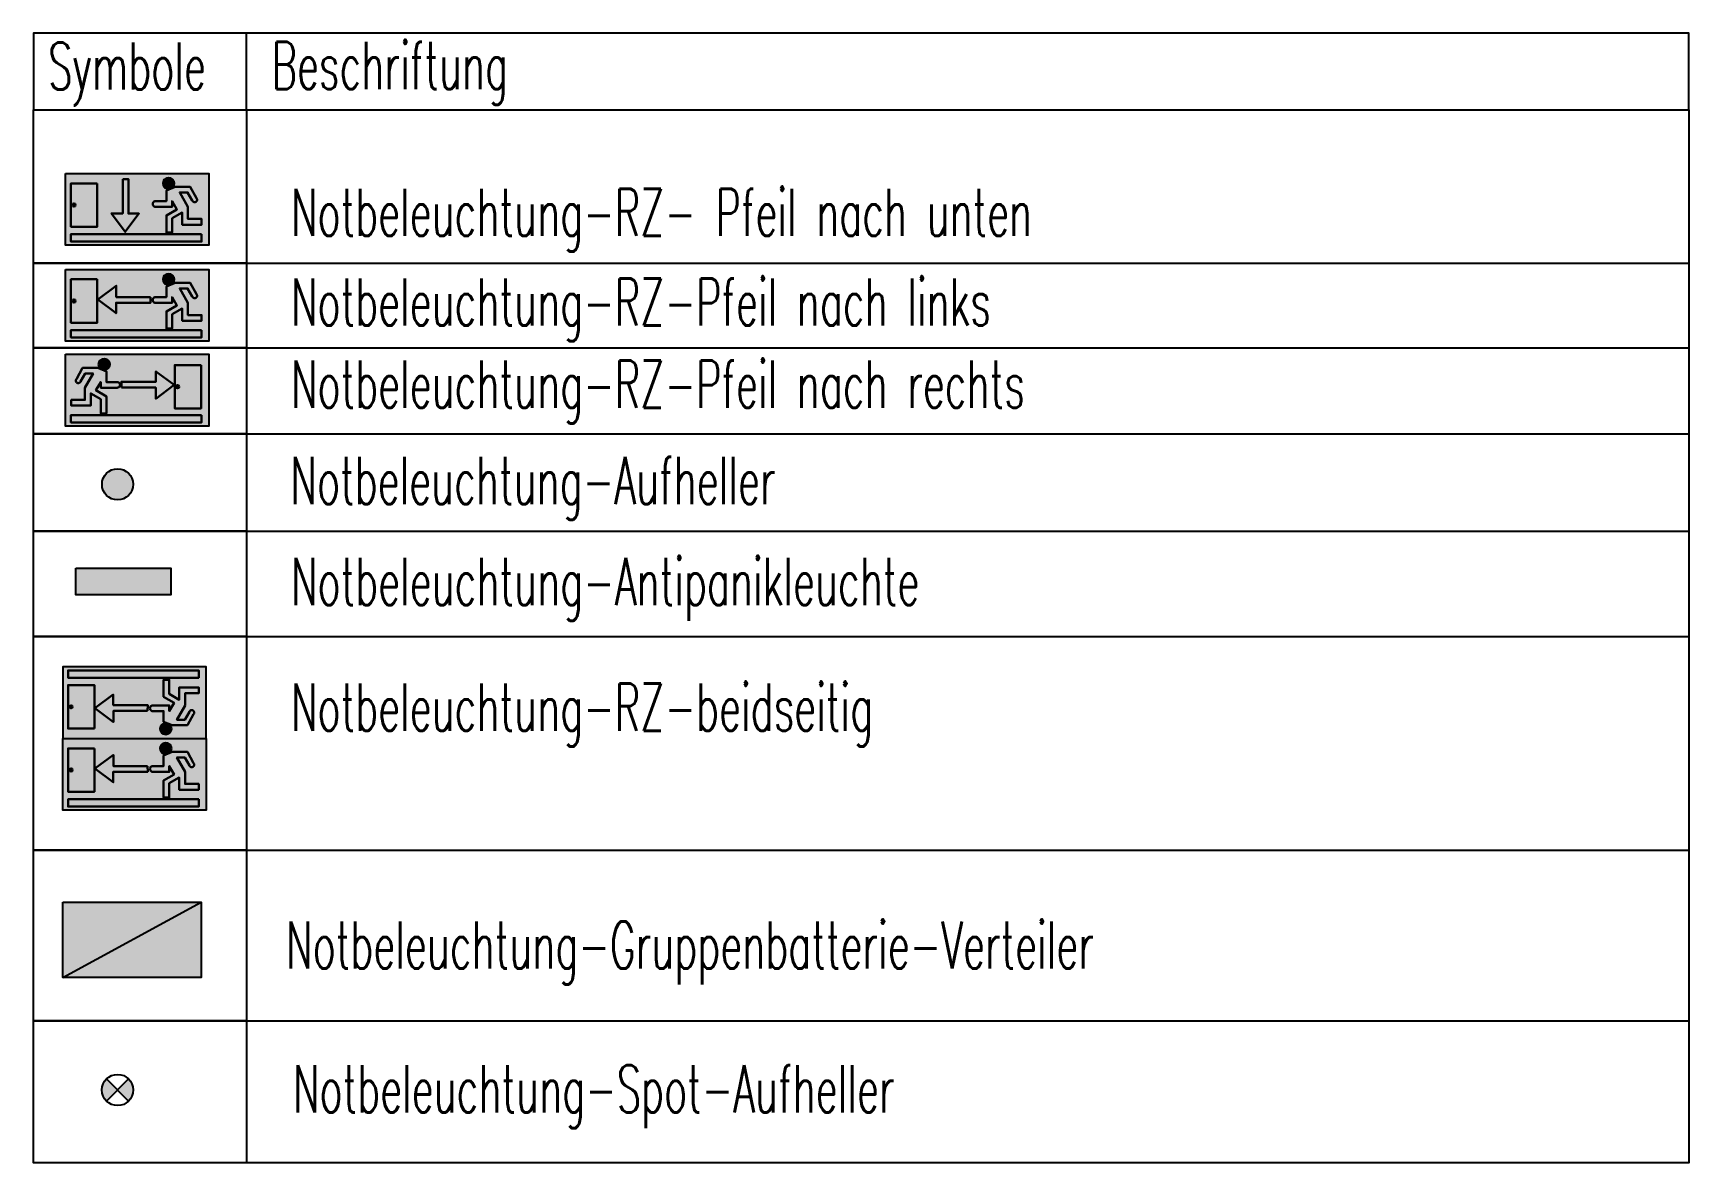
# Model space of a CAD drawing. Header units: millimetres. Extents: x 2483 to 2687, y 1535 to 1674.
import ezdxf
from ezdxf.enums import TextEntityAlignment as Align

# ---------------------------------------------------------------- set-up
doc = ezdxf.new("R2010")
doc.units = ezdxf.units.MM
doc.layers.add('E_Muster', color=18, linetype='Continuous', true_color=0x080808)
doc.styles.add('ET_LEGENDE - Wohnung$0$ROMANS', font='romans.shx', dxfattribs={"width": 0.6})

# ---------------------------------------------------------------- blocks, each defined once
blk = doc.blocks.new('9809550')
at = {"color": 18, "lineweight": 30, "true_color": 0x000000}
for points in [[(423921.7, 99168.8), (423956.8, 99168.8), (423956.8, 99202.9), (423984.5, 99214.5), (424033.7, 99214.5), (424053.8, 99178.3)], [(424040.2, 99170.9), (424025.2, 99196.7), (423999.7, 99196.8), (424026.2, 99150.3), (424026.2, 99110.9), (424070.2, 99110.9), (424070.2, 99092.3), (424007.5, 99092.3), (424007.5, 99131.7), (423975, 99113.1), (423975, 99067), (423956.5, 99067), (423956.5, 99122.4), (423990.5, 99141.9), (423975.1, 99168.8), (423975.1, 99150.2), (423921.7, 99150.3)]]:
    blk.add_lwpolyline(points, dxfattribs=at)
blk.add_circle((423963.6, 99225.9), 18.1, dxfattribs=at)
for centre, radius, start, end in [((423921.7, 99159.5), 9.27, 89.9849, 270.0151), ((424047.8, 99173.1), 7.96, 195.7299, 41.4005)]:
    blk.add_arc(centre, radius, start, end, dxfattribs=at)
blk = doc.blocks.new('RIVO_ARR_down')
at = {"true_color": 0x56c81e}
h = blk.add_hatch(color=72, dxfattribs=at)
h.dxf.hatch_style = 1
h.paths.add_polyline_path([(2487.16, 1656.78), (2487.16, 1647.95), (2504.83, 1647.95), (2504.83, 1656.78)])
h.paths.add_polyline_path([(2496.19, 1651.84), (2494.51, 1649.58), (2492.81, 1651.85), (2494.2, 1651.85), (2494.2, 1656.07), (2494.9, 1656.08), (2494.9, 1651.84)], flags=16)
h.paths.add_polyline_path([(2498.26, 1653.37), (2499.6, 1653.37), (2499.6, 1654.67), (2500.12, 1654.91, -0.535619), (2499.17, 1655.55, -1), (2500.55, 1655.55, -0.302406), (2500.12, 1654.91), (2500.66, 1655.11), (2502.53, 1655.11), (2503.29, 1653.73, -1.25347), (2502.78, 1653.45), (2502.2, 1654.43), (2501.24, 1654.44), (2502.24, 1652.67), (2502.24, 1651.16), (2503.92, 1651.16), (2503.92, 1650.46), (2501.53, 1650.46), (2501.53, 1651.96), (2500.29, 1651.25), (2500.29, 1649.49), (2499.59, 1649.49), (2499.59, 1651.6), (2500.88, 1652.34), (2500.3, 1653.37), (2500.3, 1652.66), (2498.26, 1652.67, -1)], flags=16)
h.paths.add_polyline_path([(2503.92, 1649.3), (2503.92, 1648.39), (2487.82, 1648.39), (2487.82, 1649.3)], flags=16)
h.paths.add_polyline_path([(2491.07, 1650.21), (2487.82, 1650.21), (2487.82, 1655.56), (2491.07, 1655.56)], flags=16)
h.paths.add_polyline_path([(2488, 1652.89, -1), (2488.38, 1652.89, -1)], flags=0)
at = {"true_color": 0xffffff}
h = blk.add_hatch(color=7, dxfattribs=at)
h.dxf.hatch_style = 1
h.paths.add_polyline_path([(2487.82, 1655.56), (2487.82, 1650.21), (2491.07, 1650.21), (2491.07, 1655.56)])
h.paths.add_polyline_path([(2488.38, 1652.89, -1), (2488, 1652.89, -1)], flags=16)
h = blk.add_hatch(color=7, dxfattribs=at)
h.dxf.hatch_style = 1
h.paths.add_polyline_path([(2494.9, 1651.84), (2494.9, 1656.08), (2494.2, 1656.07), (2494.2, 1651.85), (2492.81, 1651.85), (2494.51, 1649.58), (2496.19, 1651.84)])
h = blk.add_hatch(color=7, dxfattribs=at)
h.dxf.hatch_style = 1
h.paths.add_polyline_path([(2499.6, 1653.37), (2498.26, 1653.37, 1), (2498.26, 1652.67), (2500.3, 1652.66), (2500.3, 1653.37), (2500.88, 1652.34), (2499.59, 1651.6), (2499.59, 1649.49), (2500.29, 1649.49), (2500.29, 1651.25), (2501.53, 1651.96), (2501.53, 1650.46), (2503.92, 1650.46), (2503.92, 1651.16), (2502.24, 1651.16), (2502.24, 1652.67), (2501.24, 1654.44), (2502.2, 1654.43), (2502.78, 1653.45, 1.25347), (2503.29, 1653.73), (2502.53, 1655.11), (2500.66, 1655.11), (2499.6, 1654.67)])
h = blk.add_hatch(color=7, dxfattribs=at)
h.dxf.hatch_style = 1
h.paths.add_polyline_path([(2499.17, 1655.55, 1), (2500.55, 1655.55, 1)])
h = blk.add_hatch(color=7, dxfattribs=at)
h.dxf.hatch_style = 1
h.paths.add_polyline_path([(2488, 1652.89, 1), (2488.38, 1652.89, 1)])
h = blk.add_hatch(color=7, dxfattribs=at)
h.dxf.hatch_style = 1
h.paths.add_polyline_path([(2487.82, 1649.3), (2487.82, 1648.39), (2503.92, 1648.39), (2503.92, 1649.3)])
blk.add_lwpolyline([(2487.16, 1656.78), (2504.83, 1656.78), (2504.83, 1647.95), (2487.16, 1647.95)], close=True)
at = {"color": 18, "lineweight": 30, "true_color": 0x000000}
for points in [[(2491.07, 1655.56), (2487.82, 1655.56), (2487.82, 1650.21), (2491.07, 1650.21)], [(2503.92, 1649.3), (2487.82, 1649.3), (2487.82, 1648.39), (2503.92, 1648.39)]]:
    blk.add_lwpolyline(points, close=True, dxfattribs=at)
blk.add_lwpolyline([(2494.2, 1656.07), (2494.2, 1651.85), (2492.81, 1651.85), (2494.51, 1649.58), (2496.19, 1651.84), (2494.9, 1651.84), (2494.9, 1656.08), (2494.2, 1656.07)], dxfattribs=at)
blk.add_circle((2488.19, 1652.89), 0.19, dxfattribs=at)
at = {"xscale": 0.0381026673526157, "yscale": 0.0381026673526157, "zscale": 0.0381026673526157}
blk.add_blockref('9809550', (-13654.29, -2125.22), dxfattribs=at)
blk = doc.blocks.new('RIVO_ARR_left')
at = {"true_color": 0x56c81e}
h = blk.add_hatch(color=72, dxfattribs=at)
h.dxf.hatch_style = 1
h.paths.add_polyline_path([(2487.16, 1644.96), (2487.16, 1636.12), (2504.83, 1636.12), (2504.83, 1644.96)])
h.paths.add_polyline_path([(2497.62, 1641.55), (2497.63, 1640.85), (2493.39, 1640.85), (2493.39, 1639.56), (2491.13, 1641.24), (2493.4, 1642.94), (2493.4, 1641.55)], flags=16)
h.paths.add_polyline_path([(2498.26, 1641.55), (2499.6, 1641.55), (2499.6, 1642.85), (2500.12, 1643.09, -0.535619), (2499.17, 1643.72, -1), (2500.55, 1643.72, -0.302406), (2500.12, 1643.09), (2500.66, 1643.29), (2502.53, 1643.29), (2503.29, 1641.91, -1.25347), (2502.78, 1641.63), (2502.2, 1642.61), (2501.24, 1642.61), (2502.24, 1640.84), (2502.24, 1639.34), (2503.92, 1639.34), (2503.92, 1638.63), (2501.53, 1638.63), (2501.53, 1640.13), (2500.29, 1639.43), (2500.29, 1637.67), (2499.59, 1637.67), (2499.59, 1639.78), (2500.88, 1640.52), (2500.3, 1641.55), (2500.3, 1640.84), (2498.26, 1640.84, -1)], flags=16)
h.paths.add_polyline_path([(2491.07, 1638.39), (2487.82, 1638.39), (2487.82, 1643.74), (2491.07, 1643.74)], flags=16)
h.paths.add_polyline_path([(2503.92, 1637.48), (2503.92, 1636.57), (2487.82, 1636.57), (2487.82, 1637.48)], flags=16)
h.paths.add_polyline_path([(2488.38, 1641.07, -1), (2488, 1641.07, -1)], flags=0)
at = {"true_color": 0xffffff}
h = blk.add_hatch(color=7, dxfattribs=at)
h.dxf.hatch_style = 1
h.paths.add_polyline_path([(2500.55, 1643.72, 1), (2499.17, 1643.72, 1)])
h = blk.add_hatch(color=7, dxfattribs=at)
h.dxf.hatch_style = 1
h.paths.add_polyline_path([(2487.82, 1638.39), (2491.07, 1638.39), (2491.07, 1643.74), (2487.82, 1643.74)])
h.paths.add_polyline_path([(2488.38, 1641.07, -1), (2488, 1641.07, -1)], flags=16)
h = blk.add_hatch(color=7, dxfattribs=at)
h.dxf.hatch_style = 1
h.paths.add_polyline_path([(2493.39, 1639.56), (2493.39, 1640.85), (2497.63, 1640.85), (2497.62, 1641.55), (2493.4, 1641.55), (2493.4, 1642.94), (2491.13, 1641.24)])
h = blk.add_hatch(color=7, dxfattribs=at)
h.dxf.hatch_style = 1
h.paths.add_polyline_path([(2500.88, 1640.52), (2499.59, 1639.78), (2499.59, 1637.67), (2500.29, 1637.67), (2500.29, 1639.43), (2501.53, 1640.13), (2501.53, 1638.63), (2503.92, 1638.63), (2503.92, 1639.34), (2502.24, 1639.34), (2502.24, 1640.84), (2501.24, 1642.61), (2502.2, 1642.61), (2502.78, 1641.63, 1.25347), (2503.29, 1641.91), (2502.53, 1643.29), (2500.66, 1643.29), (2499.6, 1642.85), (2499.6, 1641.55), (2498.26, 1641.55, 1), (2498.26, 1640.84), (2500.3, 1640.84), (2500.3, 1641.55)])
h = blk.add_hatch(color=7, dxfattribs=at)
h.dxf.hatch_style = 1
h.paths.add_polyline_path([(2488.38, 1641.07, 1), (2488, 1641.07, 1)])
h = blk.add_hatch(color=7, dxfattribs=at)
h.dxf.hatch_style = 1
h.paths.add_polyline_path([(2487.82, 1637.48), (2487.82, 1636.57), (2503.92, 1636.57), (2503.92, 1637.48)])
blk.add_lwpolyline([(2487.16, 1644.96), (2504.83, 1644.96), (2504.83, 1636.12), (2487.16, 1636.12)], close=True)
at = {"color": 18, "lineweight": 30, "true_color": 0x000000}
for points in [[(2491.07, 1643.74), (2487.82, 1643.74), (2487.82, 1638.39), (2491.07, 1638.39)], [(2503.92, 1637.48), (2487.82, 1637.48), (2487.82, 1636.57), (2503.92, 1636.57)]]:
    blk.add_lwpolyline(points, close=True, dxfattribs=at)
blk.add_lwpolyline([(2497.62, 1641.55), (2493.4, 1641.55), (2493.4, 1642.94), (2491.13, 1641.24), (2493.39, 1639.56), (2493.39, 1640.85), (2497.63, 1640.85), (2497.62, 1641.55)], dxfattribs=at)
blk.add_circle((2488.19, 1641.07), 0.19, dxfattribs=at)
at = {"xscale": 0.0381026673526157, "yscale": 0.0381026673526157, "zscale": 0.0381026673526157}
blk.add_blockref('9809550', (-13654.29, -2137.05), dxfattribs=at)
blk = doc.blocks.new('RIVO_ARR_right')
at = {"true_color": 0x56c81e}
h = blk.add_hatch(color=72, dxfattribs=at)
h.dxf.hatch_style = 1
h.paths.add_polyline_path([(2487.16, 1634.5), (2487.16, 1625.66), (2504.83, 1625.66), (2504.83, 1634.5)])
h.paths.add_polyline_path([(2492.61, 1633.26, -0.535619), (2491.66, 1632.63), (2492.18, 1632.39), (2492.18, 1631.09), (2493.52, 1631.09, -0.998804), (2493.52, 1630.38), (2491.49, 1630.38), (2491.49, 1631.09), (2490.9, 1630.06), (2492.19, 1629.32), (2492.19, 1627.21), (2491.49, 1627.21), (2491.49, 1628.96), (2490.25, 1629.67), (2490.25, 1628.17), (2487.86, 1628.17), (2487.86, 1628.88), (2489.54, 1628.88), (2489.54, 1630.38), (2490.55, 1632.15), (2489.58, 1632.15), (2489.01, 1631.17, -1.25347), (2488.49, 1631.45), (2489.25, 1632.83), (2491.13, 1632.83), (2491.66, 1632.63, -0.302406), (2491.24, 1633.26, -1)], flags=16)
h.paths.add_polyline_path([(2498.29, 1631.11), (2498.29, 1632.4), (2500.54, 1630.72), (2498.27, 1629.02), (2498.27, 1630.4), (2494.05, 1630.4), (2494.05, 1631.11)], flags=16)
h.paths.add_polyline_path([(2500.61, 1633.18), (2503.85, 1633.18), (2503.85, 1627.83), (2500.61, 1627.83)], flags=16)
h.paths.add_polyline_path([(2503.92, 1627.01), (2503.92, 1626.11), (2487.82, 1626.11), (2487.82, 1627.01)], flags=16)
h.paths.add_polyline_path([(2501.16, 1630.51, -1), (2500.78, 1630.51, -1)], flags=0)
at = {"true_color": 0xffffff}
h = blk.add_hatch(color=7, dxfattribs=at)
h.dxf.hatch_style = 1
h.paths.add_polyline_path([(2492.18, 1632.39), (2491.13, 1632.83), (2489.25, 1632.83), (2488.49, 1631.45, 1.25347), (2489.01, 1631.17), (2489.58, 1632.15), (2490.55, 1632.15), (2489.54, 1630.38), (2489.54, 1628.88), (2487.86, 1628.88), (2487.86, 1628.17), (2490.25, 1628.17), (2490.25, 1629.67), (2491.49, 1628.96), (2491.49, 1627.21), (2492.19, 1627.21), (2492.19, 1629.32), (2490.9, 1630.06), (2491.49, 1631.09), (2491.49, 1630.38), (2493.52, 1630.38, 0.998804), (2493.52, 1631.09), (2492.18, 1631.09)])
h = blk.add_hatch(color=7, dxfattribs=at)
h.dxf.hatch_style = 1
h.paths.add_polyline_path([(2491.24, 1633.26, 1), (2492.61, 1633.26, 1)])
h = blk.add_hatch(color=7, dxfattribs=at)
h.dxf.hatch_style = 1
h.paths.add_polyline_path([(2498.29, 1631.11), (2494.05, 1631.11), (2494.05, 1630.4), (2498.27, 1630.4), (2498.27, 1629.02), (2500.54, 1630.72), (2498.29, 1632.4)])
h = blk.add_hatch(color=7, dxfattribs=at)
h.dxf.hatch_style = 1
h.paths.add_polyline_path([(2500.61, 1627.83), (2503.85, 1627.83), (2503.85, 1633.18), (2500.61, 1633.18)])
h.paths.add_polyline_path([(2501.16, 1630.51, -1), (2500.78, 1630.51, -1)], flags=16)
h = blk.add_hatch(color=7, dxfattribs=at)
h.dxf.hatch_style = 1
h.paths.add_polyline_path([(2500.78, 1630.51, 1), (2501.16, 1630.51, 1)])
h = blk.add_hatch(color=7, dxfattribs=at)
h.dxf.hatch_style = 1
h.paths.add_polyline_path([(2487.82, 1627.01), (2487.82, 1626.11), (2503.92, 1626.11), (2503.92, 1627.01)])
blk.add_lwpolyline([(2487.16, 1634.5), (2504.83, 1634.5), (2504.83, 1625.66), (2487.16, 1625.66)], close=True)
at = {"color": 18, "lineweight": 30, "true_color": 0x000000}
blk.add_lwpolyline([(2494.05, 1630.4), (2498.27, 1630.4), (2498.27, 1629.02), (2500.54, 1630.72), (2498.29, 1632.4), (2498.29, 1631.11), (2494.05, 1631.11), (2494.05, 1630.4)], dxfattribs=at)
for points in [[(2503.85, 1633.18), (2500.61, 1633.18), (2500.61, 1627.83), (2503.85, 1627.83)], [(2503.92, 1627.01), (2487.82, 1627.01), (2487.82, 1626.11), (2503.92, 1626.11)]]:
    blk.add_lwpolyline(points, close=True, dxfattribs=at)
blk.add_circle((2500.97, 1630.51), 0.19, dxfattribs=at)
at = {"xscale": -0.0381026673526157, "yscale": 0.0381026673526157, "zscale": 0.0381026673526157, "rotation": 359.9999999997448}
blk.add_blockref('9809550', (18646.07, -2147.51), dxfattribs=at)
blk = doc.blocks.new('RIVO_Antipanik')
h = blk.add_hatch(color=256)
h.set_gradient(color1=(86, 200, 30), name='CYLINDER')
h.paths.add_polyline_path([(2488.42, 1608.17), (2488.42, 1604.87), (2500.15, 1604.87), (2500.15, 1608.17)])
at = {"color": 3}
blk.add_lwpolyline([(2488.42, 1608.17), (2500.15, 1608.17), (2500.15, 1604.87), (2488.42, 1604.87)], close=True, dxfattribs=at)
blk = doc.blocks.new('RIVO_Aufheller')
h = blk.add_hatch(color=256)
h.set_gradient(color1=(86, 200, 30), name='CYLINDER')
h.paths.add_polyline_path([(2495.49, 1618.48, 1), (2491.65, 1618.48, 1)])
at = {"color": 3}
blk.add_circle((2493.57, 1618.48), 1.92, dxfattribs=at)
blk = doc.blocks.new('RIVO_ARR_bothsided')
at = {"true_color": 0x56c81e}
h = blk.add_hatch(color=72, dxfattribs=at)
h.paths.add_polyline_path([(2486.81, 1596), (2486.81, 1587.17), (2504.48, 1587.17), (2504.48, 1596)])
h.paths.add_polyline_path([(2487.47, 1594.65), (2487.47, 1595.56), (2503.57, 1595.56), (2503.57, 1594.65)], flags=16)
h.paths.add_polyline_path([(2493.04, 1592.57), (2493.04, 1591.28), (2497.28, 1591.28), (2497.27, 1590.57), (2493.05, 1590.57), (2493.05, 1589.19), (2490.78, 1590.89)], flags=16)
h.paths.add_polyline_path([(2490.72, 1588.39), (2487.47, 1588.39), (2487.47, 1593.74), (2490.72, 1593.74)], flags=16)
h.paths.add_polyline_path([(2488.03, 1591.06, -1), (2487.65, 1591.06, -1)], flags=0)
h.paths.add_polyline_path([(2497.91, 1591.24), (2499.95, 1591.25), (2499.95, 1590.54), (2500.53, 1591.57), (2499.24, 1592.31), (2499.24, 1594.42), (2499.94, 1594.42), (2499.94, 1592.66), (2501.18, 1591.95), (2501.18, 1593.45), (2503.57, 1593.45), (2503.57, 1592.75), (2501.89, 1592.75), (2501.89, 1591.24), (2500.88, 1589.47), (2501.85, 1589.48), (2502.43, 1590.46, -1.25347), (2502.94, 1590.18), (2502.18, 1588.8), (2500.3, 1588.8), (2499.77, 1589, -0.302406), (2500.2, 1588.36, -1), (2498.82, 1588.36, -0.535619), (2499.77, 1589), (2499.25, 1589.24), (2499.25, 1590.54), (2497.91, 1590.54, -0.998804)], flags=16)
at = {"true_color": 0xffffff}
for points in [[(2503.57, 1594.65), (2503.57, 1595.56), (2487.47, 1595.56), (2487.47, 1594.65)], [(2499.95, 1590.54), (2499.95, 1591.25), (2497.91, 1591.24, 0.998804), (2497.91, 1590.54), (2499.25, 1590.54), (2499.25, 1589.24), (2500.3, 1588.8), (2502.18, 1588.8), (2502.94, 1590.18, 1.25347), (2502.43, 1590.46), (2501.85, 1589.48), (2500.88, 1589.47), (2501.89, 1591.24), (2501.89, 1592.75), (2503.57, 1592.75), (2503.57, 1593.45), (2501.18, 1593.45), (2501.18, 1591.95), (2499.94, 1592.66), (2499.94, 1594.42), (2499.24, 1594.42), (2499.24, 1592.31), (2500.53, 1591.57)], [(2493.04, 1591.28), (2493.04, 1592.57), (2490.78, 1590.89), (2493.05, 1589.19), (2493.05, 1590.57), (2497.27, 1590.57), (2497.28, 1591.28)], [(2487.65, 1591.06, 1), (2488.03, 1591.06, 1)], [(2498.82, 1588.36, 1), (2500.2, 1588.36, 1)], [(2500.88, 1584.83), (2501.85, 1584.82), (2502.43, 1583.84, 1.25347), (2502.94, 1584.13), (2502.18, 1585.5), (2500.3, 1585.5), (2499.25, 1585.06), (2499.25, 1583.76), (2497.91, 1583.76, 1), (2497.91, 1583.06), (2499.95, 1583.05), (2499.95, 1583.76), (2500.53, 1582.74), (2499.24, 1582), (2499.24, 1579.88), (2499.94, 1579.88), (2499.94, 1581.64), (2501.18, 1582.35), (2501.18, 1580.85), (2503.57, 1580.85), (2503.57, 1581.56), (2501.89, 1581.56), (2501.89, 1583.06)], [(2498.82, 1585.94, 1), (2500.2, 1585.94, 1)], [(2487.65, 1583.29, 1), (2488.03, 1583.29, 1)], [(2493.04, 1583.07), (2497.28, 1583.07), (2497.27, 1583.77), (2493.05, 1583.77), (2493.05, 1585.15), (2490.78, 1583.45), (2493.04, 1581.77)], [(2503.57, 1578.78), (2503.57, 1579.69), (2487.47, 1579.69), (2487.47, 1578.78)]]:
    blk.add_hatch(color=7, dxfattribs=at).paths.add_polyline_path(points)
h = blk.add_hatch(color=7, dxfattribs=at)
h.paths.add_polyline_path([(2490.72, 1593.74), (2487.47, 1593.74), (2487.47, 1588.39), (2490.72, 1588.39)])
h.paths.add_polyline_path([(2487.65, 1591.06, -1), (2488.03, 1591.06, -1)], flags=16)
at = {"true_color": 0x56c81e}
h = blk.add_hatch(color=72, dxfattribs=at)
h.paths.add_polyline_path([(2486.81, 1587.17), (2486.81, 1578.34), (2504.48, 1578.34), (2504.48, 1587.17)])
h.paths.add_polyline_path([(2497.27, 1583.77), (2497.28, 1583.07), (2493.04, 1583.07), (2493.04, 1581.77), (2490.78, 1583.45), (2493.05, 1585.15), (2493.05, 1583.77)], flags=16)
h.paths.add_polyline_path([(2497.91, 1583.76), (2499.25, 1583.76), (2499.25, 1585.06), (2499.77, 1585.3, -0.535619), (2498.82, 1585.94, -1), (2500.2, 1585.94, -0.302406), (2499.77, 1585.3), (2500.3, 1585.5), (2502.18, 1585.5), (2502.94, 1584.13, -1.25347), (2502.43, 1583.84), (2501.85, 1584.82), (2500.88, 1584.83), (2501.89, 1583.06), (2501.89, 1581.56), (2503.57, 1581.56), (2503.57, 1580.85), (2501.18, 1580.85), (2501.18, 1582.35), (2499.94, 1581.64), (2499.94, 1579.88), (2499.24, 1579.88), (2499.24, 1582), (2500.53, 1582.74), (2499.95, 1583.76), (2499.95, 1583.05), (2497.91, 1583.06, -1)], flags=16)
h.paths.add_polyline_path([(2490.72, 1580.6), (2487.47, 1580.6), (2487.47, 1585.95), (2490.72, 1585.95)], flags=16)
h.paths.add_polyline_path([(2503.57, 1579.69), (2503.57, 1578.78), (2487.47, 1578.78), (2487.47, 1579.69)], flags=16)
h.paths.add_polyline_path([(2488.03, 1583.29, -1), (2487.65, 1583.29, -1)], flags=0)
at = {"true_color": 0xffffff}
h = blk.add_hatch(color=7, dxfattribs=at)
h.paths.add_polyline_path([(2487.47, 1580.6), (2490.72, 1580.6), (2490.72, 1585.95), (2487.47, 1585.95)])
h.paths.add_polyline_path([(2487.65, 1583.29, -1), (2488.03, 1583.29, -1)], flags=16)
for points in [[(2486.81, 1587.17), (2504.48, 1587.17), (2504.48, 1596), (2486.81, 1596)], [(2486.81, 1587.17), (2504.48, 1587.17), (2504.48, 1578.34), (2486.81, 1578.34)]]:
    blk.add_lwpolyline(points, close=True)
at = {"color": 18, "lineweight": 30, "true_color": 0x000000}
for points in [[(2503.57, 1594.65), (2487.47, 1594.65), (2487.47, 1595.56), (2503.57, 1595.56)], [(2490.72, 1588.39), (2487.47, 1588.39), (2487.47, 1593.74), (2490.72, 1593.74)], [(2490.72, 1585.95), (2487.47, 1585.95), (2487.47, 1580.6), (2490.72, 1580.6)], [(2503.57, 1579.69), (2487.47, 1579.69), (2487.47, 1578.78), (2503.57, 1578.78)]]:
    blk.add_lwpolyline(points, close=True, dxfattribs=at)
for points in [[(2497.27, 1590.57), (2493.05, 1590.57), (2493.05, 1589.19), (2490.78, 1590.89), (2493.04, 1592.57), (2493.04, 1591.28), (2497.28, 1591.28), (2497.27, 1590.57)], [(2497.27, 1583.77), (2493.05, 1583.77), (2493.05, 1585.15), (2490.78, 1583.45), (2493.04, 1581.77), (2493.04, 1583.07), (2497.28, 1583.07), (2497.27, 1583.77)]]:
    blk.add_lwpolyline(points, dxfattribs=at)
for centre in [(2487.84, 1591.06), (2487.84, 1583.29)]:
    blk.add_circle(centre, 0.19, dxfattribs=at)
at = {"xscale": -0.0381026673526157, "yscale": 0.0381026673526157, "zscale": 0.0381026673526157, "rotation": 180}
blk.add_blockref('9809550', (-13654.64, 5369.13), dxfattribs=at)
at = {"xscale": 0.0381026673526157, "yscale": 0.0381026673526157, "zscale": 0.0381026673526157}
blk.add_blockref('9809550', (-13654.64, -2194.83), dxfattribs=at)
blk = doc.blocks.new('RIVO_Gruppenbatterie_Verteiler')
at = {"true_color": 0xffffff}
blk.add_hatch(color=7, dxfattribs=at).paths.add_polyline_path([(2503.85, 1557.72), (2503.85, 1566.99), (2486.81, 1557.72)])
at = {"true_color": 0x56c81e}
blk.add_hatch(color=72, dxfattribs=at).paths.add_polyline_path([(2486.81, 1566.99), (2486.81, 1557.72), (2503.85, 1566.99)])
at = {"color": 114, "true_color": 0x1eb350}
blk.add_lwpolyline([(2486.81, 1566.99), (2503.85, 1566.99), (2503.85, 1557.72), (2486.81, 1557.72)], close=True, dxfattribs=at)
blk.add_lwpolyline([(2486.81, 1557.72), (2503.85, 1566.99)], dxfattribs=at)
blk = doc.blocks.new('RIVO_Aufheller_Variante')
at = {"true_color": 0x56c81e}
h = blk.add_hatch(color=72, dxfattribs=at)
edge = h.paths.add_edge_path()
edge.add_ellipse((2493.57, 1543.86), major_axis=(-1.36, 1.36), ratio=1, start_angle=360, end_angle=450)
edge.add_line((2492.22, 1542.5), (2493.57, 1543.86))
edge.add_line((2493.57, 1543.86), (2492.22, 1545.22))
h = blk.add_hatch(color=72, dxfattribs=at)
edge = h.paths.add_edge_path()
edge.add_ellipse((2493.57, 1543.86), major_axis=(-1.36, 1.36), ratio=1, start_angle=540, end_angle=270)
edge.add_line((2494.93, 1545.22), (2493.57, 1543.86))
edge.add_line((2493.57, 1543.86), (2494.93, 1542.5))
at = {"color": 3}
for p, q in [((2492.22, 1545.22), (2494.93, 1542.5)), ((2492.22, 1542.5), (2494.93, 1545.22))]:
    blk.add_line(p, q, dxfattribs=at)
blk.add_ellipse((2493.57, 1543.86), major_axis=(-1.36, 1.36), ratio=1, start_param=3.926991, end_param=10.210176, dxfattribs=at)

msp = doc.modelspace()

# ---------------------------------------------------------------- linework, layer by layer
at = {"color": 18, "true_color": 0x000000}
for points in [[(2483.19, 1664.63), (2687.18, 1664.63), (2687.18, 1674.07), (2483.19, 1674.07)], [(2483.19, 1664.63), (2687.18, 1664.63), (2687.18, 1534.88), (2483.19, 1534.88)]]:
    msp.add_lwpolyline(points, close=True, dxfattribs=at)
for points in [[(2509.44, 1664.53), (2509.44, 1674.07)], [(2509.44, 1664.53), (2509.44, 1534.88)], [(2509.47, 1645.71), (2483.19, 1645.71), (2509.47, 1645.71), (2687.18, 1645.71)], [(2509.47, 1635.28), (2483.19, 1635.28), (2509.47, 1635.28), (2687.18, 1635.28)], [(2509.47, 1624.7), (2483.19, 1624.7), (2509.47, 1624.7), (2687.18, 1624.7)], [(2509.47, 1612.71), (2483.19, 1612.71), (2509.47, 1612.71), (2687.18, 1612.71)], [(2509.47, 1599.75), (2483.19, 1599.75), (2509.47, 1599.75), (2687.18, 1599.75)], [(2509.47, 1573.39), (2483.19, 1573.39), (2509.47, 1573.39), (2687.18, 1573.39)], [(2509.44, 1552.37), (2483.16, 1552.37), (2509.44, 1552.37), (2687.15, 1552.37)]]:
    msp.add_lwpolyline(points, dxfattribs=at)

# ---------------------------------------------------------------- block references
for name in ['RIVO_ARR_down', 'RIVO_ARR_left', 'RIVO_ARR_right', 'RIVO_Aufheller', 'RIVO_Antipanik', 'RIVO_ARR_bothsided', 'RIVO_Gruppenbatterie_Verteiler', 'RIVO_Aufheller_Variante']:
    msp.add_blockref(name, (0, 0))

# ---------------------------------------------------------------- texts
at = {"layer": 'E_Muster', "color": 18, "true_color": 0x000000, "style": 'ET_LEGENDE - Wohnung$0$ROMANS', "width": 0.6}
for s, height, p in [('Beschriftung', 5.8134, (2512.54, 1670.08)), ('Symbole', 5.813, (2485.02, 1670.01))]:
    msp.add_text(s, height=height, dxfattribs=at).set_placement(p, align=Align.MIDDLE_LEFT)
at = {"layer": 'E_Muster', "color": 102, "true_color": 0x21de37, "style": 'ET_LEGENDE - Wohnung$0$ROMANS', "width": 0.6}
for s, p in [('Notbeleuchtung-RZ- Pfeil nach unten', (2514.92, 1651.99)), ('Notbeleuchtung-RZ-Pfeil nach links', (2514.92, 1640.95)), ('Notbeleuchtung-RZ-Pfeil nach rechts', (2514.92, 1630.83)), ('Notbeleuchtung-Aufheller', (2514.86, 1618.96)), ('Notbeleuchtung-Antipanikleuchte', (2514.92, 1606.51)), ('Notbeleuchtung-RZ-beidseitig', (2514.92, 1591.02)), ('Notbeleuchtung-Gruppenbatterie-Verteiler', (2514.33, 1561.72)), ('Notbeleuchtung-Spot-Aufheller', (2515.17, 1544))]:
    msp.add_text(s, height=5.8134, dxfattribs=at).set_placement(p, align=Align.MIDDLE_LEFT)

doc.saveas('drawing.dxf')
